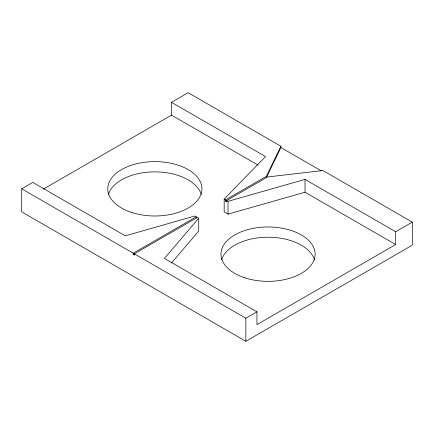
<?xml version="1.0" encoding="UTF-8"?>
<svg xmlns="http://www.w3.org/2000/svg" width="434" height="434" viewBox="0 0 434 434"><rect width="100%" height="100%" fill="white"/><g stroke="black" fill="none" stroke-linecap="round" stroke-linejoin="round"><path stroke-width="0.65" d="M280.879 146.253L280.879 147.533L266.378 177.598L266.378 176.318L280.879 146.253L188.15 92.713L171.506 102.321L171.506 115.135L43.329 189.137M225.544 201.175L267.49 176.958L322.972 170.551L412.3 222.127L412.3 245.188L245.85 341.287L21.7 211.873L21.7 188.812L133.222 253.196L133.222 254.476L197.362 217.45L198.734 218.242L164.432 258.404L256.95 311.818L256.95 324.632L395.656 244.548L395.656 231.734L305.021 179.405L228.029 201.327L226.651 200.535L226.651 201.815L225.544 201.175L225.544 199.895L266.378 176.318M171.414 263.042L198.734 231.056L198.734 218.242M395.656 244.548L305.021 192.219L228.029 214.141L224.172 211.917L224.172 199.103L265.505 156.593L171.506 102.321M21.7 188.812L32.794 182.405L125.317 235.819L194.877 216.013L196.249 216.81L196.249 218.09M133.222 253.196L196.249 216.81M133.222 254.476L134.328 255.121L134.328 253.836L245.85 318.225L256.95 311.818M395.656 231.734L412.3 222.127M280.879 147.533L321.22 170.822M171.506 115.135L257.915 165.023M224.172 199.103L225.544 199.895M305.021 179.405L305.021 192.219M245.85 318.225L245.85 341.287M228.029 201.327L228.029 214.141M221.682 259.689A47.078 27.179 0 0 1 268.559 237.23A47.078 27.179 0 0 1 314.574 260.275M108.495 194.345A47.078 27.179 0 0 1 154.857 171.88A47.078 27.179 0 0 1 201.224 194.345M131.318 212.351A47.078 27.179 0 0 0 201.94 188.812A47.078 27.179 0 0 0 131.318 165.273A47.078 27.179 0 0 0 131.318 212.351M244.505 277.695A47.078 27.179 0 0 0 315.122 254.156A47.078 27.179 0 0 0 244.505 230.617A47.078 27.179 0 0 0 244.505 277.695"/></g></svg>
